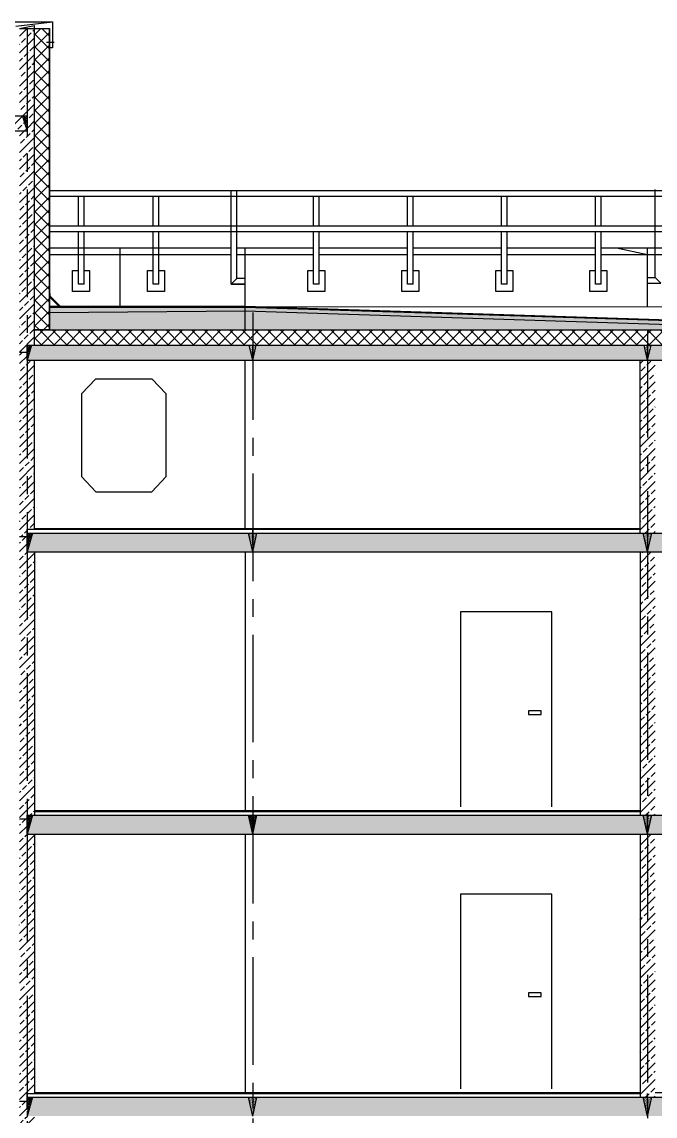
# Model space of a CAD drawing. Header units: millimetres. Extents: x -257254 to 390979, y -202328 to 355504.
# Drawn here: x 89774 to 96509, y 57935 to 69572 of the extents above; entities that cross this region are included whole.
import ezdxf

# ---------------------------------------------------------------- set-up
doc = ezdxf.new("R2010")
doc.units = ezdxf.units.MM
doc.linetypes.add('CENTER2', pattern=[28.575, 19.05, -3.175, 3.175, -3.175])
doc.layers.add('оси', color=1, linetype='CENTER2')
doc.layers.add('разрез', color=40, linetype='Continuous')
doc.layers.add('покрытия', color=6, linetype='Continuous', lineweight=18)
pattern_1 = [(273.0127875, (-25.145, 79.498), (89.8025611, -1526.6435406), [17.08607, -1691.52418]), (229.969741, (-24.2467, 62.4353), (987.82816778, 1167.43330043), [29.32024, -2902.70244]), (177.510447, (-43.105, 39.985), (1885.85378546, -89.8025605), [20.67408, -2046.73614]), (312.273689, (-55.6776, -17.489), (-1706.2486628, 1885.8537856), [26.70023, -2643.32187]), (337.833654, (-37.717, -37.2455), (-1526.6435406, 628.61792842), [26.18169, -2591.99039]), (42.273689, (-13.4704, -47.124), (-1885.8537856, -1706.2486628), [26.70023, -2643.32187]), (82.6942405, (6.286, -29.1633), (-269.40768351, -2065.45890786), [35.30968, -3495.65577]), (117.2553284, (10.7763, 5.8597), (-1347.03841794, 2604.27427523), [33.33598, -3300.26283]), (166.4295656, (-4.49, 35.4946), (-1885.85378546, 449.0128059), [26.79065, -2652.27728]), (220.236358, (-30.533, 41.781), (1077.6307347, 898.0256119), [30.58566, -1498.69685]), (267.3974378, (-53.8815, 22.024), (-89.80256114, -2065.45890785), [39.5539, -3915.83863]), (183.814075, (34.125, 70.518), (-1167.4332957, -89.8025611), [13.50023, -1336.52829]), (216.4692344, (20.6546, 69.6196), (1347.038418, 987.82817355), [25.6841, -2542.73195]), (270, (0, 54.35), (89.80256, -89.80256), [17.96047, -161.64466]), (248.19859, (-17.062, 58.843), (269.4076837, 628.6179285), [9.67207, -957.53112]), (336.80141, (-20.655, 49.863), (-359.210245, 179.6051224), [13.67828, -670.23765]), (75.963757, (-8.082, 44.475), (89.8025612, 449.012806), [22.21598, -718.31491]), (206.56505, (-2.694, 66.027), (269.407684, 89.802561), [16.06436, -385.5449]), (61.38954, (-72.74, -2.2225), (628.61792847, 1167.43329574), [22.5044, -2227.94133]), (115.346176, (-61.964, 17.534), (628.61792843, -1347.0384182), [18.87995, -1869.11078]), (338.19859, (-20.655, 83.988), (-628.6179285, 269.4076837), [19.344, -947.85918]), (28.61046, (-2.694, 76.804), (-1167.4332957, -628.61792856), [22.5044, -2227.94133]), (24.443955, (-17.062, -57.9), (-628.6179285, -269.4076836), [21.70176, -1063.38672]), (339.775141, (2.694, -48.92), (-1436.84097966, 538.8153665), [18.1836, -1800.17967]), (111.80141, (70.046, -4.917), (-269.4076837, 628.6179285), [19.344, -947.85918]), (62.354025, (62.862, 13.044), (-808.2230508, -1526.64354063), [21.28914, -2107.6188]), (114.443955, (26.043, -48.92), (269.4076836, -628.6179285), [10.85088, -1074.2376]), (146.309932, (64.658, -10.305), (-449.012806, 269.4076836), [6.47573, -641.09975]), (210.963757, (59.27, -6.713), (359.210245, 179.6051224), [26.18168, -497.45273]), (231.009006, (36.819, -20.183), (808.22305084, 987.82817336), [24.26335, -2402.06824]), (348.690068, (0, 36.393), (-269.407684, 89.802561), [18.3162, -439.58882]), (38.1572266, (17.9605, 32.8005), (1706.24866293, 1347.03841825), [31.97784, -3165.80045]), (105.945396, (43.105, 52.557), (269.4076836, -987.8281733), [13.07541, -1294.46962]), (135, (39.51, 65.13), (-179.60512, 0), [7.62, -119.38]), (165.256437, (32.329, -19.285), (987.8281733, -269.4076837), [17.64335, -1746.69704]), (93.0127875, (15.266, -14.795), (-89.8025611, 1526.6435406), [34.17214, -1674.43811]), (45, (13.47, 19.33), (0, 179.60512), [33.02, -93.98]), (10.3048465, (36.819, 42.679), (1526.64354044, 269.40768446), [20.08048, -1987.96584]), (299.054604, (56.576, 46.271), (269.4076836, -449.012806), [18.49145, -906.0825]), (252.6459754, (65.556, 30.1064), (-808.22305108, -2604.27427505), [30.10725, -2980.62322]), (220.4260787, (56.5756, 1.3696), (-1257.23585695, -1077.63073453), [31.85147, -3153.29232])]
pattern_2 = [(45, (16800, -1e-09), (-88.38835, 88.38835), []), (45, (16888.25, -1e-09), (-88.38835, 88.38835), [60, -25])]

msp = doc.modelspace()

# ---------------------------------------------------------------- hatches: boundary and pattern name
at = {"layer": 'разрез'}
h = msp.add_hatch(dxfattribs=at)
h.set_pattern_fill('JIS_STN_2.5', color=256, scale=50)
h.paths.add_polyline_path([(89829.02595, 68567.7801), (83829.02596, 68567.7801), (83829.02596, 68407.7801), (89829.02595, 68407.7801)])
h.paths.add_polyline_path([(83909.02596, 69502.09472), (83829.02596, 69502.09472), (83829.02596, 68567.7801), (83909.02596, 68567.7801)])
h.paths.add_polyline_path([(83829.02596, 69502.09472), (83749.02596, 69502.09472), (83749.02596, 68069.65659), (83829.02596, 68069.65659)])
h.paths.add_polyline_path([(83909.02596, 68407.7801), (83829.02596, 68407.7801), (83829.02596, 68069.65659), (83909.02596, 68069.65659)])
h = msp.add_hatch(dxfattribs=at)
h.set_pattern_fill('JIS_STN_2.5', color=256, scale=50)
h.paths.add_polyline_path([(89829.02595, 69502.09472), (89749.02595, 69502.09472), (89749.02595, 68567.7801), (89829.02595, 68567.7801)])
h.paths.add_polyline_path([(89829.02595, 66569.65659), (89909.02595, 66569.65659), (89909.02595, 69502.09472), (89829.02595, 69502.09472)])
h.paths.add_polyline_path([(89909.02595, 66569.65659), (89829.02595, 66569.65659), (89829.02595, 66135.34196), (89909.02595, 66135.34196)])
h.paths.add_polyline_path([(89749.02595, 66569.65659), (89829.02595, 66569.65659), (89829.02595, 68407.7801), (89749.02595, 68407.7801)])
h.paths.add_polyline_path([(89829.02595, 66569.65659), (89749.02595, 66569.65659), (89749.02595, 66055.34196), (89829.02595, 66055.34196)])
h = msp.add_hatch(dxfattribs=at)
h.set_pattern_fill('NET', color=256, scale=30, angle=45)
h.paths.add_polyline_path([(90069.02596, 68069.65659), (89909.02595, 68069.65659), (89909.02595, 66295.34196), (90069.02596, 66295.34196)])
h.paths.add_polyline_path([(89909.02595, 68069.65659), (90069.02596, 68069.65659), (90069.02596, 69502.09472), (89909.02595, 69502.09472)])
h = msp.add_hatch(dxfattribs=at)
h.set_pattern_fill('AR-SAND', color=256, scale=0.3, angle=-90)
h.set_pattern_definition([(307.5, (6000, 2432.438), (14.6823971, 0.4800094), [0, -11.5824, 0, -12.954, 0, -12.3825]), (277.5, (6000, 2432.438), (21.504753, -13.4856985), [0, -6.2484, 0, -10.4394, 0, -4.0005]), (237.5, (6000, 2441.811), (0.0431155, -23.7297711), [0, -3.81, 0, -13.716, 0, -17.907]), (227.5, (6000, 2441.81), (6.6878797, -22.9066936), [0, -1.905, 0, -8.9916, 0, -10.287])])
h.paths.add_polyline_path([(89829.02595, 68567.7801), (89782.65422, 68567.7801), (89829.02595, 68407.7801)])
h = msp.add_hatch(dxfattribs=at)
h.set_pattern_fill('GRAVEL', color=256, scale=5, angle=45)
h.set_pattern_definition(pattern_1)
h.paths.add_polyline_path([(96841.08843, 66340.48896), (93710.90037, 66444.88402), (92182.33823, 66493.82347), (92149.02596, 66494.69402), (92150.2288, 66560.82548), (92149.02596, 66295.34196), (100548.38033, 66295.34196), (100549.67158, 66494.69402)])
h = msp.add_hatch(dxfattribs=at)
h.set_pattern_fill('AR-SAND', color=256, angle=45)
h.paths.add_polyline_path([(92149.02596, 66534.64755), (90069.02596, 66534.64755), (90062.23798, 66478.02083), (92149.02596, 66494.69402)])
h.paths.add_polyline_path([(92149.02596, 66534.64755), (92149.02596, 66494.69402), (96429.02595, 66358.19981), (96429.02595, 66398.21433)])
h = msp.add_hatch(dxfattribs=at)
h.set_pattern_fill('GRAVEL', color=256, scale=5, angle=45)
h.set_pattern_definition(pattern_1)
h.paths.add_polyline_path([(90814.91535, 66484.82075), (90069.02596, 66479.3007), (90069.02596, 66295.34196), (90815.31848, 66295.34196)])
h.paths.add_polyline_path([(92149.02596, 66494.69402), (90814.91535, 66484.82075), (90815.31848, 66295.34196), (92149.02596, 66295.34196)])
h = msp.add_hatch(dxfattribs=at)
h.set_pattern_fill('AR-SAND', color=256, angle=45)
h.paths.add_polyline_path([(96429.02595, 66398.21433), (96429.02595, 66358.32894), (96837.70054, 66345.30816), (100629.02596, 66494.64316), (100629.02596, 66534.67369), (100629.01358, 66534.67369), (96836.64639, 66385.22065)])
h = msp.add_hatch(dxfattribs=at)
h.set_pattern_fill('NET', color=256, scale=30, angle=45)
h.paths.add_polyline_path([(100549.02596, 66295.34196), (89909.02595, 66295.34196), (89909.02595, 66135.34196), (100549.02596, 66135.34196)])
h = msp.add_hatch(dxfattribs=at)
h.set_pattern_fill('AR-SAND', color=256, scale=0.3, angle=-90)
h.paths.add_polyline_path([(89875.39769, 66135.34196), (89829.02595, 66135.34196), (89829.02595, 65975.34196)])
h = msp.add_hatch(dxfattribs=at)
h.set_pattern_fill('JIS_STN_2.5', color=256, scale=50)
h.paths.add_polyline_path([(92192.74842, 66135.34196), (89875.39769, 66135.34196), (89829.02595, 65975.34196), (92229.02596, 65975.34196)])
h.paths.add_polyline_path([(96392.74842, 66135.34196), (92265.30349, 66135.34196), (92229.02596, 65975.34196), (96429.02595, 65975.34196)])
h.paths.add_polyline_path([(100549.02596, 66135.34196), (96465.30349, 66135.34196), (96429.02595, 65975.34196), (96429.02595, 65975.34196), (100549.02596, 65975.34196)])
h = msp.add_hatch(dxfattribs=at)
h.set_pattern_fill('AR-SAND', color=256, scale=0.3, angle=-90)
h.paths.add_polyline_path([(92229.02596, 66135.34196), (92192.74842, 66135.34196), (92229.02596, 65975.34196)])
h.paths.add_polyline_path([(92265.30349, 66135.34196), (92229.02596, 66135.34196), (92229.02596, 65975.34196)])
h = msp.add_hatch(dxfattribs=at)
h.set_pattern_fill('AR-SAND', color=256, scale=0.3, angle=-90)
h.paths.add_polyline_path([(96429.02595, 66135.34196), (96392.74842, 66135.34196), (96429.02595, 65975.34196)])
h.paths.add_polyline_path([(96465.30349, 66135.34196), (96429.02595, 66135.34196), (96429.02595, 65975.34196)])
h = msp.add_hatch(dxfattribs=at)
h.set_pattern_fill('JIS_STN_2.5', color=256, scale=50)
h.set_pattern_definition([(45, (10200, -1e-09), (-88.38835, 88.38835), []), (45, (10288.25, -1e-09), (-88.38835, 88.38835), [60, -25])])
h.paths.add_polyline_path([(89909.02595, 65975.34196), (89829.02595, 65975.34196), (89829.02595, 64175.34196), (89909.02595, 64175.34196)])
h.paths.add_polyline_path([(89829.02595, 66055.34196), (89749.02595, 66055.34196), (89749.02595, 64095.34196), (89829.02595, 64095.34196)])
h = msp.add_hatch(dxfattribs=at)
h.set_pattern_fill('JIS_STN_2.5', color=256, scale=50)
h.set_pattern_definition(pattern_2)
h.paths.add_polyline_path([(96509.02595, 65975.34196), (96429.02595, 65975.34196), (96429.02595, 64135.34196), (96509.02595, 64135.34196)])
h.paths.add_polyline_path([(96429.02595, 65975.34196), (96349.02595, 65975.34196), (96349.02595, 64135.34196), (96429.02595, 64135.34196)])
h = msp.add_hatch(dxfattribs=at)
h.set_pattern_fill('JIS_STN_2.5', color=256, scale=50)
h.set_pattern_definition([(45, (2e-07, 24000), (-88.38835, 88.38835), []), (45, (88.25, 24000), (-88.38835, 88.38835), [60, -25])])
h.paths.add_polyline_path([(92229.02595, 64135.34196), (89829.02595, 64135.34196), (89829.02595, 63935.34196), (92229.02595, 63935.34196)])
h.paths.add_polyline_path([(96429.02595, 64135.34196), (92229.02596, 64135.34196), (92229.02596, 64015.34196), (92229.02595, 63935.34196), (96429.02595, 63935.34196)])
h.paths.add_polyline_path([(100629.02596, 64135.34196), (96429.02595, 64135.34196), (96429.02595, 63935.34196), (100629.02596, 63935.34196)])
h.paths.add_polyline_path([(102169.02596, 64135.34196), (100629.02596, 64135.34196), (100629.02596, 63935.34196), (102169.02596, 63935.34196)])
h = msp.add_hatch(dxfattribs=at)
h.set_pattern_fill('AR-SAND', color=256, scale=0.3, angle=-90)
h.paths.add_polyline_path([(89829.02595, 64135.34196), (89886.99063, 64135.34196), (89829.02595, 63935.34196)])
h = msp.add_hatch(dxfattribs=at)
h.set_pattern_fill('AR-SAND', color=256, scale=0.3, angle=-90)
h.paths.add_polyline_path([(92229.02595, 64135.34196), (92183.67903, 64135.34196), (92229.02595, 63935.34196)])
h.paths.add_polyline_path([(92274.37288, 64135.34196), (92229.02595, 64135.34196), (92229.02595, 63935.34196)])
h = msp.add_hatch(dxfattribs=at)
h.set_pattern_fill('AR-SAND', color=256, scale=0.3, angle=-90)
h.paths.add_polyline_path([(96429.02595, 64135.34196), (96383.67903, 64135.34196), (96429.02595, 63935.34196)])
h.paths.add_polyline_path([(96474.37288, 64135.34196), (96429.02595, 64135.34196), (96429.02595, 63935.34196)])
h = msp.add_hatch(dxfattribs=at)
h.set_pattern_fill('JIS_STN_2.5', color=256, scale=50)
h.paths.add_polyline_path([(89909.02595, 63935.34196), (89829.02595, 63935.34196), (89829.02595, 61135.34196), (89909.02595, 61135.34196)])
h.paths.add_polyline_path([(89829.02595, 64095.34196), (89749.02595, 64095.34196), (89749.02595, 64015.34196), (89749.02595, 61095.34196), (89829.02595, 61095.34196), (89829.02595, 61175.34196)])
h = msp.add_hatch(dxfattribs=at)
h.set_pattern_fill('JIS_STN_2.5', color=256, scale=50)
h.set_pattern_definition(pattern_2)
h.paths.add_polyline_path([(96429.02595, 63935.34196), (96349.02595, 63935.34196), (96349.02595, 61135.34196), (96429.02595, 61135.34196)])
h.paths.add_polyline_path([(96509.02595, 63935.34196), (96429.02595, 63935.34196), (96429.02595, 61135.34196), (96509.02595, 61135.34196)])
h = msp.add_hatch(dxfattribs=at)
h.set_pattern_fill('JIS_STN_2.5', color=256, scale=50)
h.set_pattern_definition([(45, (-6e-08, -3000), (-88.38835, 88.38835), []), (45, (88.25, -3000), (-88.38835, 88.38835), [60, -25])])
h.paths.add_polyline_path([(89909.02595, 60935.34196), (89829.02595, 60935.34196), (89829.02595, 58175.34196), (89909.02595, 58175.34196)])
h.paths.add_polyline_path([(89829.02595, 61095.34196), (89749.02595, 61095.34196), (89749.02595, 61015.34196), (89749.02595, 58095.34196), (89829.02595, 58095.34196), (89829.02595, 58175.34196)])
h = msp.add_hatch(dxfattribs=at)
h.set_pattern_fill('AR-SAND', color=256, scale=0.3, angle=-90)
h.paths.add_polyline_path([(89829.02595, 61135.34196), (89886.99063, 61135.34196), (89829.02595, 60935.34196)])
h = msp.add_hatch(dxfattribs=at)
h.set_pattern_fill('JIS_STN_2.5', color=256, scale=50)
h.set_pattern_definition([(45, (1e-07, 21000), (-88.38835, 88.38835), []), (45, (88.25, 21000), (-88.38835, 88.38835), [60, -25])])
h.paths.add_polyline_path([(92229.02595, 61135.34196), (89829.02595, 61135.34196), (89829.02595, 60935.34196), (92229.02595, 60935.34196)])
h.paths.add_polyline_path([(96429.02595, 61135.34196), (92229.02596, 61135.34196), (92229.02596, 61015.34196), (92229.02595, 60935.34196), (96429.02595, 60935.34196)])
h.paths.add_polyline_path([(100629.02596, 61135.34196), (96429.02595, 61135.34196), (96429.02595, 60935.34196), (100629.02596, 60935.34196)])
h.paths.add_polyline_path([(102169.02596, 61135.34196), (100629.02596, 61135.34196), (100629.02596, 60935.34196), (102169.02596, 60935.34196)])
h = msp.add_hatch(dxfattribs=at)
h.set_pattern_fill('AR-SAND', color=256, scale=0.3, angle=-90)
h.paths.add_polyline_path([(92229.02595, 61135.34196), (92183.67903, 61135.34196), (92229.02595, 60935.34196)])
h.paths.add_polyline_path([(92274.37288, 61135.34196), (92229.02595, 61135.34196), (92229.02595, 60935.34196)])
h = msp.add_hatch(dxfattribs=at)
h.set_pattern_fill('AR-SAND', color=256, scale=0.3, angle=-90)
h.paths.add_polyline_path([(96429.02595, 61135.34196), (96383.67903, 61135.34196), (96429.02595, 60935.34196)])
h.paths.add_polyline_path([(96474.37288, 61135.34196), (96429.02595, 61135.34196), (96429.02595, 60935.34196)])
h = msp.add_hatch(dxfattribs=at)
h.set_pattern_fill('JIS_STN_2.5', color=256, scale=50)
h.set_pattern_definition([(45, (16800, -3000), (-88.38835, 88.38835), []), (45, (16888.25, -3000), (-88.38835, 88.38835), [60, -25])])
h.paths.add_polyline_path([(96429.02595, 60935.34196), (96349.02595, 60935.34196), (96349.02595, 58135.34196), (96429.02595, 58135.34196)])
h.paths.add_polyline_path([(96509.02595, 60935.34196), (96429.02595, 60935.34196), (96429.02595, 58135.34196), (96509.02595, 58135.34196)])
h = msp.add_hatch(dxfattribs=at)
h.set_pattern_fill('JIS_STN_2.5', color=256, scale=50)
h.set_pattern_definition([(45, (-4e-08, -6000), (-88.38835, 88.38835), []), (45, (88.25, -6000), (-88.38835, 88.38835), [60, -25])])
h.paths.add_polyline_path([(89829.02595, 58095.34196), (89749.02595, 58095.34196), (89749.02595, 58015.34196), (89749.02595, 55095.34196), (89829.02595, 55095.34196), (89829.02595, 55175.34196)])
h.paths.add_polyline_path([(89909.02595, 57935.34196), (89829.02595, 57935.34196), (89829.02595, 55175.34196), (89909.02595, 55175.34196)])
h = msp.add_hatch(dxfattribs=at)
h.set_pattern_fill('JIS_STN_2.5', color=256, scale=50)
h.set_pattern_definition([(45, (-1e-11, 18000), (-88.38835, 88.38835), []), (45, (88.25, 18000), (-88.38835, 88.38835), [60, -25])])
h.paths.add_polyline_path([(92229.02595, 58135.34196), (89829.02595, 58135.34196), (89829.02595, 57935.34196), (92229.02595, 57935.34196)])
h.paths.add_polyline_path([(96429.02595, 58135.34196), (92229.02596, 58135.34196), (92229.02596, 58015.34196), (92229.02595, 57935.34196), (96429.02595, 57935.34196)])
h.paths.add_polyline_path([(100629.02596, 58135.34196), (96429.02595, 58135.34196), (96429.02595, 57935.34196), (100629.02596, 57935.34196)])
h.paths.add_polyline_path([(102169.02596, 58135.34196), (100629.02596, 58135.34196), (100629.02596, 57935.34196), (102169.02596, 57935.34196)])
h = msp.add_hatch(dxfattribs=at)
h.set_pattern_fill('AR-SAND', color=256, scale=0.3, angle=-90)
h.paths.add_polyline_path([(89829.02595, 58135.34196), (89886.99063, 58135.34196), (89829.02595, 57935.34196)])
h = msp.add_hatch(dxfattribs=at)
h.set_pattern_fill('AR-SAND', color=256, scale=0.3, angle=-90)
h.paths.add_polyline_path([(92229.02595, 58135.34196), (92183.67903, 58135.34196), (92229.02595, 57935.34196)])
h.paths.add_polyline_path([(92274.37288, 58135.34196), (92229.02595, 58135.34196), (92229.02595, 57935.34196)])
h = msp.add_hatch(dxfattribs=at)
h.set_pattern_fill('AR-SAND', color=256, scale=0.3, angle=-90)
h.paths.add_polyline_path([(96429.02595, 58135.34196), (96383.67903, 58135.34196), (96429.02595, 57935.34196)])
h.paths.add_polyline_path([(96474.37288, 58135.34196), (96429.02595, 58135.34196), (96429.02595, 57935.34196)])

# ---------------------------------------------------------------- linework, layer by layer
at = {"layer": 'оси', "ltscale": 60}
for p, q in [((89829.02595, 69502.09472), (89829.02595, 31517.09795)), ((92229.02595, 66482.32084), (92229.02595, 31517.09795)), ((96429.02595, 66295.34196), (96429.02595, 31517.09795))]:
    msp.add_line(p, q, dxfattribs=at)
at = {"layer": 'покрытия'}
for p, q in [((90076.32258, 66683.13494), (90069.02596, 66683.13494)), ((90076.32258, 66653.37083), (90076.32258, 66683.13494))]:
    msp.add_line(p, q, dxfattribs=at)
at = {"layer": 'разрез'}
for p, q in [((89661.30612, 69571.54721), (90099.02596, 69571.54721)), ((89710.75363, 69526.83871), (90099.02596, 69571.54721)), ((89749.02595, 69502.09472), (89909.02595, 69533.62572)), ((89749.02595, 69502.09472), (89909.02595, 69502.09472)), ((89909.02595, 66135.34196), (89909.02595, 69533.62572)), ((89909.02595, 69502.09472), (90069.02596, 69502.09472)), ((90069.02596, 66295.34196), (90069.02596, 69502.09472)), ((90099.02596, 69571.54721), (90099.02596, 69294.65464)), ((90036.66744, 69355.99831), (90117.00607, 69355.99831)), ((90099.02596, 69294.65464), (90069.02596, 69294.65464)), ((89829.02595, 68567.7801), (83829.02596, 68567.7801)), ((89782.65422, 68567.7801), (89829.02595, 68407.7801)), ((89829.02595, 68567.7801), (89829.02595, 68407.7801)), ((89829.02595, 68407.7801), (83829.02596, 68407.7801)), ((90069.02596, 67778.91275), (94996.74579, 67778.91275)), ((92001.30612, 66782.71392), (92001.30612, 67778.91275)), ((92061.30612, 66842.71392), (92061.30612, 67778.91275)), ((94876.74579, 67778.91275), (100541.30612, 67778.91275)), ((96508.47346, 66852.82665), (96508.47346, 67789.02547)), ((90069.02596, 67718.91275), (94936.74579, 67718.91275)), ((90375.35294, 67402.82048), (90375.35294, 67718.91275)), ((90435.35294, 67402.82048), (90435.35294, 67718.91275)), ((91170.71047, 67402.82048), (91170.71047, 67718.91275)), ((91230.71047, 67402.82048), (91230.71047, 67718.91275)), ((92876.74579, 67402.82048), (92876.74579, 67718.91275)), ((92936.74579, 67402.82048), (92936.74579, 67718.91275)), ((93876.74579, 67402.82048), (93876.74579, 67718.91275)), ((93936.74579, 67402.82048), (93936.74579, 67718.91275)), ((94876.74579, 67402.82048), (94876.74579, 67718.91275)), ((94936.74579, 67718.91275), (100481.30612, 67718.91275)), ((94936.74579, 67402.82048), (94936.74579, 67718.91275)), ((95876.74579, 67402.82048), (95876.74579, 67718.91275)), ((95936.74579, 67402.82048), (95936.74579, 67718.91275)), ((92876.74579, 67402.82048), (92876.74579, 67569.72994)), ((92936.74579, 67402.82048), (92936.74579, 67569.72994)), ((93876.74579, 67402.82048), (93876.74579, 67569.72994)), ((93936.74579, 67402.82048), (93936.74579, 67569.72994)), ((94876.74579, 67402.82048), (94876.74579, 67569.72994)), ((94936.74579, 67402.82048), (94936.74579, 67569.72994)), ((95876.74579, 67402.82048), (95876.74579, 67569.72994)), ((95936.74579, 67402.82048), (95936.74579, 67569.72994)), ((90069.02596, 67402.82048), (94936.74579, 67402.82048)), ((94936.74579, 67402.82048), (100481.30612, 67402.82048)), ((90069.02596, 67342.82048), (94936.74579, 67342.82048)), ((90375.35294, 66782.71392), (90375.35294, 67342.82048)), ((90435.35294, 66782.71392), (90435.35294, 67342.82048)), ((91170.71047, 66782.71392), (91170.71047, 67342.82048)), ((91230.71047, 66782.71392), (91230.71047, 67342.82048)), ((92876.74579, 66842.71392), (92876.74579, 67342.82048)), ((92936.74579, 66782.71392), (92936.74579, 67342.82048)), ((93876.74579, 66842.71392), (93876.74579, 67342.82048)), ((93936.74579, 66782.71392), (93936.74579, 67342.82048)), ((94876.74579, 66842.71392), (94876.74579, 67342.82048)), ((94936.74579, 67342.82048), (100481.30612, 67342.82048)), ((94936.74579, 66782.71392), (94936.74579, 67342.82048)), ((95876.74579, 66842.71392), (95876.74579, 67342.82048)), ((95936.74579, 66782.71392), (95936.74579, 67342.82048)), ((90936.74579, 67164.17155), (90069.02596, 67164.17155)), ((90815.31848, 67164.17155), (90815.31848, 66534.64755)), ((92001.30612, 67164.17155), (90936.74579, 67164.17155)), ((92876.74579, 67164.17155), (92061.30612, 67164.17155)), ((92149.02596, 66295.34196), (92149.02596, 67164.64276)), ((93876.74579, 67164.17155), (92936.74579, 67164.17155)), ((94876.74579, 67164.17155), (93936.74579, 67164.17155)), ((95876.74579, 67164.17155), (94936.74579, 67164.17155)), ((96936.74579, 67164.17155), (95936.74579, 67164.17155)), ((96429.02595, 67094.40057), (96099.02595, 67164.17155)), ((96428.79608, 66543.0541), (96429.02595, 67164.17155)), ((90936.74579, 67094.40057), (90069.02596, 67094.40057)), ((92001.30612, 67094.40057), (90936.74579, 67094.40057)), ((92876.74579, 67094.40057), (92061.30612, 67094.40057)), ((93876.74579, 67092.7672), (92936.74579, 67094.40057)), ((94876.74579, 67094.40057), (93936.74579, 67094.40057)), ((95876.74579, 67092.7672), (94936.74579, 67094.40057)), ((96936.74579, 67094.40057), (95936.74579, 67094.40057)), ((92061.30612, 66842.71392), (92001.30612, 66782.71392)), ((92061.30612, 66842.71392), (92001.30612, 66782.71392)), ((92149.02596, 66842.71392), (92061.30612, 66842.71392)), ((92876.74579, 66782.71392), (92876.74579, 66842.71392)), ((93876.74579, 66782.71392), (93876.74579, 66842.71392)), ((94876.74579, 66782.71392), (94876.74579, 66842.71392)), ((95876.74579, 66782.71392), (95876.74579, 66842.71392)), ((96429.02595, 66852.82665), (96508.47346, 66852.82665)), ((96429.02595, 66792.82665), (96568.47346, 66792.82665)), ((96508.47346, 66852.82665), (96568.47346, 66792.82665)), ((90435.35294, 66782.71392), (90375.35294, 66782.71392)), ((91230.71047, 66782.71392), (91170.71047, 66782.71392)), ((92140.75363, 66782.71392), (92001.30612, 66782.71392)), ((92001.30612, 66782.71392), (92149.02596, 66782.71392)), ((92936.74579, 66782.71392), (92876.74579, 66782.71392)), ((93936.74579, 66782.71392), (93876.74579, 66782.71392)), ((94936.74579, 66782.71392), (94876.74579, 66782.71392)), ((95936.74579, 66782.71392), (95876.74579, 66782.71392)), ((90069.02596, 66646.53276), (90171.07799, 66544.63595)), ((90076.32258, 66653.37083), (90185.22311, 66544.63595)), ((92148.54451, 66544.63595), (90069.02596, 66544.63595)), ((92149.02596, 66534.64755), (90069.02596, 66534.64755)), ((92149.02596, 66534.64755), (90069.02596, 66534.64755)), ((92149.02596, 66494.69402), (90069.02596, 66479.3007)), ((92148.97797, 66544.63803), (100549.02596, 66541.52923)), ((96836.64639, 66385.22065), (92149.02596, 66534.64755)), ((96837.70054, 66345.30816), (92149.02596, 66494.69402)), ((96836.965, 66395.21557), (92149.34456, 66544.64247)), ((89909.02595, 66295.34196), (100549.02596, 66295.34196)), ((89829.02595, 66135.34196), (100849.02596, 66135.34196)), ((89829.02595, 65975.34196), (89829.02595, 66135.34196)), ((89875.39769, 66135.34196), (89829.02595, 65975.34196)), ((89871.57699, 66135.34196), (98229.02596, 66135.34196)), ((92229.02596, 65975.34196, 0), (92192.74842, 66135.34196, 0)), ((92229.02596, 65975.34196, 0), (92229.02596, 66135.34196)), ((92229.02596, 65975.34196, 0), (92265.30349, 66135.34196, 0)), ((96429.02595, 65975.34196), (96392.74842, 66135.34196)), ((96429.02595, 65975.34196), (96429.02595, 66135.34196)), ((96429.02595, 65975.34196), (96465.30349, 66135.34196)), ((89829.02595, 66055.34196), (89749.02595, 66055.34196)), ((89829.02595, 65975.34196), (100549.02596, 65975.34196)), ((89909.02595, 64175.34196), (89909.02595, 65975.34196)), ((92149.02596, 64175.34196), (92149.02596, 65975.34196)), ((96349.02595, 64135.34196), (96349.02595, 65975.34196)), ((90409.02596, 65614.9863), (90561.44951, 65775.34196)), ((90561.44951, 65775.34196), (91156.6024, 65775.34196)), ((91309.02596, 65614.9863), (91156.6024, 65775.34196)), ((90409.02596, 65614.9863), (90409.02596, 64735.69762)), ((91309.02596, 64735.69762), (91309.02596, 65614.9863)), ((90409.02596, 64735.69762), (90561.44951, 64575.34196)), ((91309.02596, 64735.69762), (91156.6024, 64575.34196)), ((90561.44951, 64575.34196), (91156.6024, 64575.34196)), ((89829.02595, 64175.34196), (96349.02595, 64175.34196)), ((89829.02595, 63935.34196), (89829.02595, 64175.34196)), ((89829.02595, 64135.34196), (102169.02596, 64135.34196)), ((89886.99063, 64135.34196), (89829.02595, 63935.34196)), ((89909.02595, 64185.34196), (96349.02595, 64185.34196)), ((92229.02595, 63935.34196), (92183.67903, 64135.34196)), ((92229.02595, 63935.34196), (92274.37288, 64135.34196)), ((92229.02596, 64015.34196), (92229.02596, 64175.34196)), ((96429.02595, 63935.34196), (96383.67903, 64135.34196)), ((96429.02595, 64175.34196), (96429.02595, 64015.34196)), ((96429.02595, 63935.34196), (96474.37288, 64135.34196)), ((89829.02595, 64095.34196), (89749.02595, 64095.34196)), ((89829.02595, 63935.34196), (102169.02596, 63935.34196)), ((89909.02595, 63935.34196), (89909.02595, 61135.34196)), ((92149.02596, 63935.34196), (92149.02596, 61185.34196)), ((96349.02595, 63935.34196), (96349.02595, 61135.34196)), ((95409.02613, 63296.34196), (94439.02613, 63296.34196)), ((94439.02613, 63296.34196), (94439.02613, 61225.34196)), ((95409.02613, 61225.34196), (95409.02613, 63296.34196)), ((95296.2398, 62246.34196), (95161.22963, 62246.34196)), ((95161.22963, 62246.34196), (95161.22963, 62205.76127)), ((95161.22963, 62205.76127), (95296.2398, 62205.76127)), ((95296.2398, 62205.76127), (95296.2398, 62246.34196)), ((89749.02595, 61095.34196), (89829.02595, 61095.34196)), ((89829.02595, 60935.34196), (89829.02595, 61135.34196)), ((89829.02595, 61135.34196), (102169.02596, 61135.34196)), ((89886.99063, 61135.34196), (89829.02595, 60935.34196)), ((89909.02595, 61185.34196), (96349.02595, 61185.34196)), ((89909.02595, 61175.34196), (96349.02595, 61175.34196)), ((92229.02595, 60935.34196), (92183.67903, 61135.34196)), ((92229.02595, 60935.34196), (92274.37288, 61135.34196)), ((92229.02596, 61175.34196), (92229.02596, 61015.34196)), ((96429.02595, 60935.34196), (96383.67903, 61135.34196)), ((96429.02595, 60935.34196), (96429.02595, 61135.34196)), ((96429.02595, 60935.34196), (96474.37288, 61135.34196)), ((89829.02595, 60935.34196), (102169.02596, 60935.34196)), ((89909.02595, 60935.34196), (89909.02595, 58175.34196)), ((92149.02596, 60935.34196), (92149.02596, 58175.34196)), ((96349.02595, 60935.34196), (96349.02595, 58135.34196)), ((95409.02613, 60296.34196), (94439.02613, 60296.34196)), ((94439.02613, 60296.34196), (94439.02613, 58225.34196)), ((95409.02613, 58225.34196), (95409.02613, 60296.34196)), ((95296.2398, 59246.34196), (95161.22963, 59246.34196)), ((95161.22963, 59246.34196), (95161.22963, 59205.76127)), ((95296.2398, 59205.76127), (95296.2398, 59246.34196)), ((95161.22963, 59205.76127), (95296.2398, 59205.76127)), ((89909.02595, 58185.34196), (96349.02595, 58185.34196)), ((96509.02595, 58185.34196), (100549.02596, 58185.34196)), ((89749.02595, 58095.34196), (89829.02595, 58095.34196)), ((89829.02595, 58175.34196), (96349.02595, 58175.34196)), ((89829.02595, 58015.34196), (89829.02595, 58175.34196)), ((89829.02595, 58135.34196), (102169.02596, 58135.34196)), ((89886.99063, 58135.34196), (89829.02595, 57935.34196)), ((92229.02595, 57935.34196), (92183.67903, 58135.34196)), ((92229.02595, 57935.34196), (92274.37288, 58135.34196)), ((92229.02596, 58175.34196), (92229.02596, 58015.34196)), ((96429.02595, 57935.34196), (96383.67903, 58135.34196)), ((96429.02595, 58015.34196), (96429.02595, 58175.34196)), ((96429.02595, 57935.34196), (96474.37288, 58135.34196))]:
    msp.add_line(p, q, dxfattribs=at)
for points in [[(89909.02595, 69502.09472), (90069.02596, 69502.09472), (90069.02596, 66295.34196), (89909.02595, 66295.34196), (89909.02595, 69502.09472)], [(90435.35294, 66929.20202), (90494.28591, 66929.20202), (90494.28591, 66703.19858), (90313.92563, 66703.19858), (90313.92563, 66929.20202), (90375.35294, 66929.20202)], [(91230.71047, 66929.20202), (91289.64344, 66929.20202), (91289.64344, 66703.19858), (91109.28316, 66703.19858), (91109.28316, 66929.20202), (91170.71047, 66929.20202)], [(92936.74579, 66929.20202), (92995.67876, 66929.20202), (92995.67876, 66703.19858), (92815.31848, 66703.19858), (92815.31848, 66929.20202), (92876.74579, 66929.20202)], [(93936.74579, 66929.20202), (93995.67876, 66929.20202), (93995.67876, 66703.19858), (93815.31848, 66703.19858), (93815.31848, 66929.20202), (93876.74579, 66929.20202)], [(94936.74579, 66929.20202), (94995.67876, 66929.20202), (94995.67876, 66703.19858), (94815.31848, 66703.19858), (94815.31848, 66929.20202), (94876.74579, 66929.20202)], [(95936.74579, 66929.20202), (95995.67876, 66929.20202), (95995.67876, 66703.19858), (95815.31848, 66703.19858), (95815.31848, 66929.20202), (95876.74579, 66929.20202)]]:
    msp.add_lwpolyline(points, dxfattribs=at)

doc.saveas('drawing.dxf')
